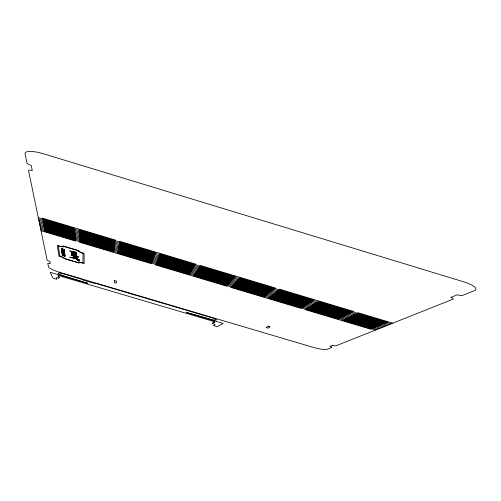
<?xml version="1.0" encoding="UTF-8"?>
<svg xmlns="http://www.w3.org/2000/svg" width="501" height="501" viewBox="0 0 501 501"><rect width="100%" height="100%" fill="white"/><g stroke="black" fill="none" stroke-linecap="round" stroke-linejoin="round"><path stroke-width="0.75" d="M216.25 319.914L216.175 320.007A5.724 0.902 15.7 0 1 210.608 319.212L186.297 312.424L222.995 323.389M214.766 322.187L214.04 322.08L214.522 322.331L213.808 322.218L214.29 322.469L213.576 322.35L214.059 322.6L212.424 323.02L212.906 323.264L212.587 323.652L213.338 323.878A2.217 0.338 15.7 0 1 214.96 324.729L213.564 325.594L217.19 326.665L223.039 323.502M50.332 272.344L87.907 283.334L63.383 275.675A5.849 0.908 17.1 0 1 58.229 273.289L58.21 273.164A5.849 0.908 17.1 0 1 63.677 273.903L80.661 278.932A2.63 0.413 17 0 1 83.191 280.109L94.37 283.416A2.624 0.413 16.8 0 1 96.912 283.741L211.46 317.628M72.902 254.671L72.495 254.64L75.808 255.667L71.493 254.239L72.169 254.702L71.649 254.79L78.344 256.781L76.215 255.898L76.803 255.861L76.171 255.441L72.676 254.358M62.587 249.968L61.542 249.842L64.491 250.976L61.88 249.961L64.447 250.6L62.688 250.074M39.967 225.657L75.25 236.209M79.258 237.411L153.162 259.512M157.12 260.695L230.134 282.526M234.042 283.698L306.18 305.272M310.044 306.424L377.497 326.596M44.119 227.51L114.241 248.471M118.211 249.661L191.457 271.561M195.377 272.732L267.741 294.375M271.617 295.534L343.122 316.914M346.955 318.054L380.466 328.08M40.237 226.953L75.313 237.436M79.296 238.626L152.767 260.595M156.707 261.766L229.295 283.472M233.184 284.637L304.915 306.08M308.754 307.226L375.825 327.278M44.364 228.782L114.071 249.623M118.023 250.801L190.843 272.569M194.745 273.734L266.695 295.239M270.553 296.392L341.651 317.647M345.458 318.786L378.787 328.75M40.5 228.224L75.369 238.645M79.333 239.829L152.379 261.66M156.293 262.831L228.469 284.405M232.339 285.557L303.662 306.875M307.482 308.015L374.178 327.948M44.602 230.047L113.909 250.757M117.835 251.928L190.236 273.565M194.119 274.723L265.662 296.104M269.494 297.25L340.192 318.373M343.98 319.506L377.128 329.407M40.763 229.489L75.432 239.847M79.371 241.019L151.997 262.718M155.886 263.883L227.654 285.326M231.5 286.472L302.422 307.664M306.217 308.798L372.544 328.612M44.839 231.293L113.746 251.878M117.647 253.043L189.641 274.548M193.499 275.7L264.634 296.949M268.448 298.089L338.757 319.093M342.521 320.22L375.481 330.065M41.019 230.736L75.488 241.031M79.402 242.196L151.615 263.764M155.485 264.923L226.847 286.234M230.667 287.38L301.195 308.441M304.971 309.574L370.928 329.27M64.642 252.379L61.798 251.389L63.082 251.483M64.328 252.473L61.836 251.734L64.335 252.548M62.143 254.214C69.069 257.113 62.168 252.585 62.162 254.358C63.088 255.178 62.237 254.558 64.573 255.604L62.249 255.065L64.61 255.986M42.334 218.135L115.462 240.054M119.607 241.294L195.954 264.171M200.037 265.398L275.431 287.994M279.47 289.202L353.925 311.516M357.908 312.712L392.797 323.164M38.289 217.578L74.868 228.544M79.026 229.784L155.623 252.736M159.725 253.969L235.364 276.633M239.415 277.842L314.114 300.231M318.11 301.427L387.924 322.343M42.604 219.526L115.286 241.3M119.401 242.534L195.284 265.267M199.348 266.482L274.291 288.939M278.305 290.142L352.322 312.317M356.286 313.501L390.974 323.89M38.577 218.968L74.937 229.859M79.064 231.093L155.197 253.901M159.274 255.122L234.462 277.642M238.489 278.85L312.749 301.095M316.726 302.285L386.139 323.076M42.861 220.897L115.105 242.534M119.194 243.755L194.626 266.35M198.665 267.559L273.17 289.872M277.159 291.062L350.744 313.106M354.689 314.284L389.171 324.61M38.865 220.34L75 231.161M79.102 232.389L154.784 255.047M158.836 256.261L233.579 278.644M237.58 279.84L311.403 301.946M315.361 303.13L384.367 323.796M43.117 222.25L114.929 243.749M118.994 244.964L193.981 267.415M197.995 268.617L272.056 290.793M276.026 291.977L349.184 313.883M353.105 315.054L387.386 325.318M39.147 221.692L75.062 232.445M79.145 233.666L154.371 256.186M158.397 257.389L232.702 279.633M236.679 280.823L310.075 302.792M314.008 303.969L382.62 324.51M43.374 223.59L114.754 244.951M118.793 246.16L193.336 268.473M197.331 269.663L270.96 291.701M274.905 292.885L347.644 314.653M351.539 315.818L385.626 326.019M39.422 223.033L75.125 233.716M79.183 234.925L153.964 257.307M157.965 258.503L231.838 280.61M235.789 281.794L308.766 303.631M312.674 304.796L380.892 325.212M43.625 224.911L114.579 246.141M118.599 247.344L192.703 269.513M196.674 270.703L269.876 292.603M273.796 293.774L346.116 315.417M349.992 316.576L383.885 326.715M39.698 224.354L75.188 234.969M79.221 236.178L153.563 258.416M157.539 259.606L230.98 281.575M234.913 282.752L307.464 304.458M311.353 305.616L379.182 325.907M43.875 226.214L114.41 247.312M118.405 248.509L192.077 270.546M196.023 271.724L268.805 293.492M272.701 294.657L344.613 316.169M348.464 317.321L382.169 327.397M64.529 255.961C56.632 253.606 70.885 258.203 62.675 255.228L65.011 255.767L62.218 254.834L64.967 255.391L62.149 254.276M62.443 252.498L64.767 253.55L61.955 252.711M64.222 253.318L61.905 252.266L64.723 253.105M57.997 275.863L58.667 276.157L58.103 276.101L58.774 276.395L58.21 276.339L58.88 276.633L58.316 276.577L59.406 277.811L58.849 277.754L58.867 278.243L57.709 277.917A2.267 0.344 17.1 0 0 56.187 277.83L56.795 279.301L53.075 278.205L50.244 272.419M61.761 251.089L64.585 251.853M62.061 250.888L61.679 250.437L61.729 250.863L64.566 251.709L64.523 251.295L64.216 251.533M63.026 251.176L62.988 250.857L63.351 251.277M63.42 251.583L64.629 252.228L64.692 252.836L64.31 252.279M58.172 275.707A2.593 0.395 17.1 0 1 60.396 276.12L212.693 321.141A2.53 0.388 15.7 0 1 214.691 321.961M211.51 317.603A5.724 0.902 15.7 0 1 216.3 319.889M71.568 255.316C79.903 259.681 81.262 256.481 71.568 255.316M64.472 250.231L61.466 249.291L64.472 250.231M71.392 252.942L76.734 254.47A4.515 0.808 17.3 0 0 76.703 254.326C74.874 253.149 71.374 252.322 71.411 252.911M69.745 250.97L76.553 253.262L72.983 251.778L76.515 252.435L69.758 250.938M78.056 262.511L64.986 258.673A5.774 0.989 17.3 0 0 59.882 256.136L58.279 245.978A6.162 1.121 17.5 0 0 64.003 246.517L77.705 250.55A6.125 1.121 17.2 0 0 82.984 253.312L82.978 262.994A5.743 0.983 17.1 0 0 78.062 262.511M62.443 254.063L64.604 254.871L62.443 254.063M114.623 280.598L114.272 282.583L116.263 283.171L116.633 281.193L114.623 280.598M72.564 255.623L77.498 257.145L72.582 255.604M75.438 253.061L71.474 252.322C77.123 253.919 77.931 253.844 75.438 253.061M75.519 254.589L71.587 253.863C77.536 255.523 77.849 255.322 75.519 254.589M72.282 253.124L74.054 253.519L72.282 253.124M74.467 257.577L74.016 257.902L74.937 258.491L76.089 258.347L74.467 257.577M268.311 326.164L266.131 327.585L268.073 328.161L270.271 326.746L268.311 326.164M74.186 257.458L73.628 257.808L74.749 258.497L72.507 257.552L74.186 257.458M332.808 345.289L329.883 346.479A2.68 0.426 14.6 0 1 331.743 347.487L326.99 349.379A12.506 1.96 14.7 0 1 312.417 347.124L61.103 272.763A12.807 2.029 17.2 0 1 48.541 266.945L47.789 263.351A2.749 0.445 17.3 0 1 50.325 263.632L49.893 261.403A2.799 0.457 17.3 0 1 47.119 260.1L28.526 170.515A4.183 1.002 18.7 0 1 32.277 170.59L31.281 165.468A4.302 1.058 18.9 0 1 26.973 163.044L25.081 153.939A21.08 5.367 18.8 0 1 44.263 154.007L463.243 281.681A20.61 4.979 12.3 0 1 474.403 290.655L462.673 295.333A4.196 0.977 12.3 0 1 457.344 294.788L450.762 297.456A4.083 0.933 12.5 0 1 453.029 299.172L336.033 345.778A2.73 0.438 14.5 0 1 332.808 345.289M76.321 258.466L75.15 258.616L79.039 259.731L76.321 258.466M77.022 258.297L74.624 257.564L77.022 258.297M72.394 257.445L74.511 258.46L69.664 257.22L72.394 257.445M64.347 249.68C60.596 249.003 59.55 247.594 64.347 249.68M63.915 249.511L62.644 249.047L63.915 249.511M64.548 255.228L63.314 254.777L64.548 255.228M76.659 258.009L75.62 257.483L76.659 258.009M79.183 259.831L75.67 258.929L79.765 261.203L79.183 259.831M59.03 256.061L57.233 245.446A5.085 0.927 17.5 0 0 62.944 246.135A4.904 0.889 17.5 0 0 62.75 245.885L78.876 250.688A5.054 0.927 17.2 0 0 84.099 253.443L84.174 263.539L83.867 263.438A4.753 0.814 17.1 0 0 79.114 263.05L63.946 258.541A4.778 0.814 17.3 0 0 59.03 256.055M64.779 253.663L61.974 252.823L64.779 253.663M62.356 253.349L62.024 253.249L62.074 253.663L64.873 254.495L64.829 254.095L62.4 253.688L62.356 253.349M78.551 260.639L77.505 260.038L78.713 261.021L78.551 260.639"/></g></svg>
